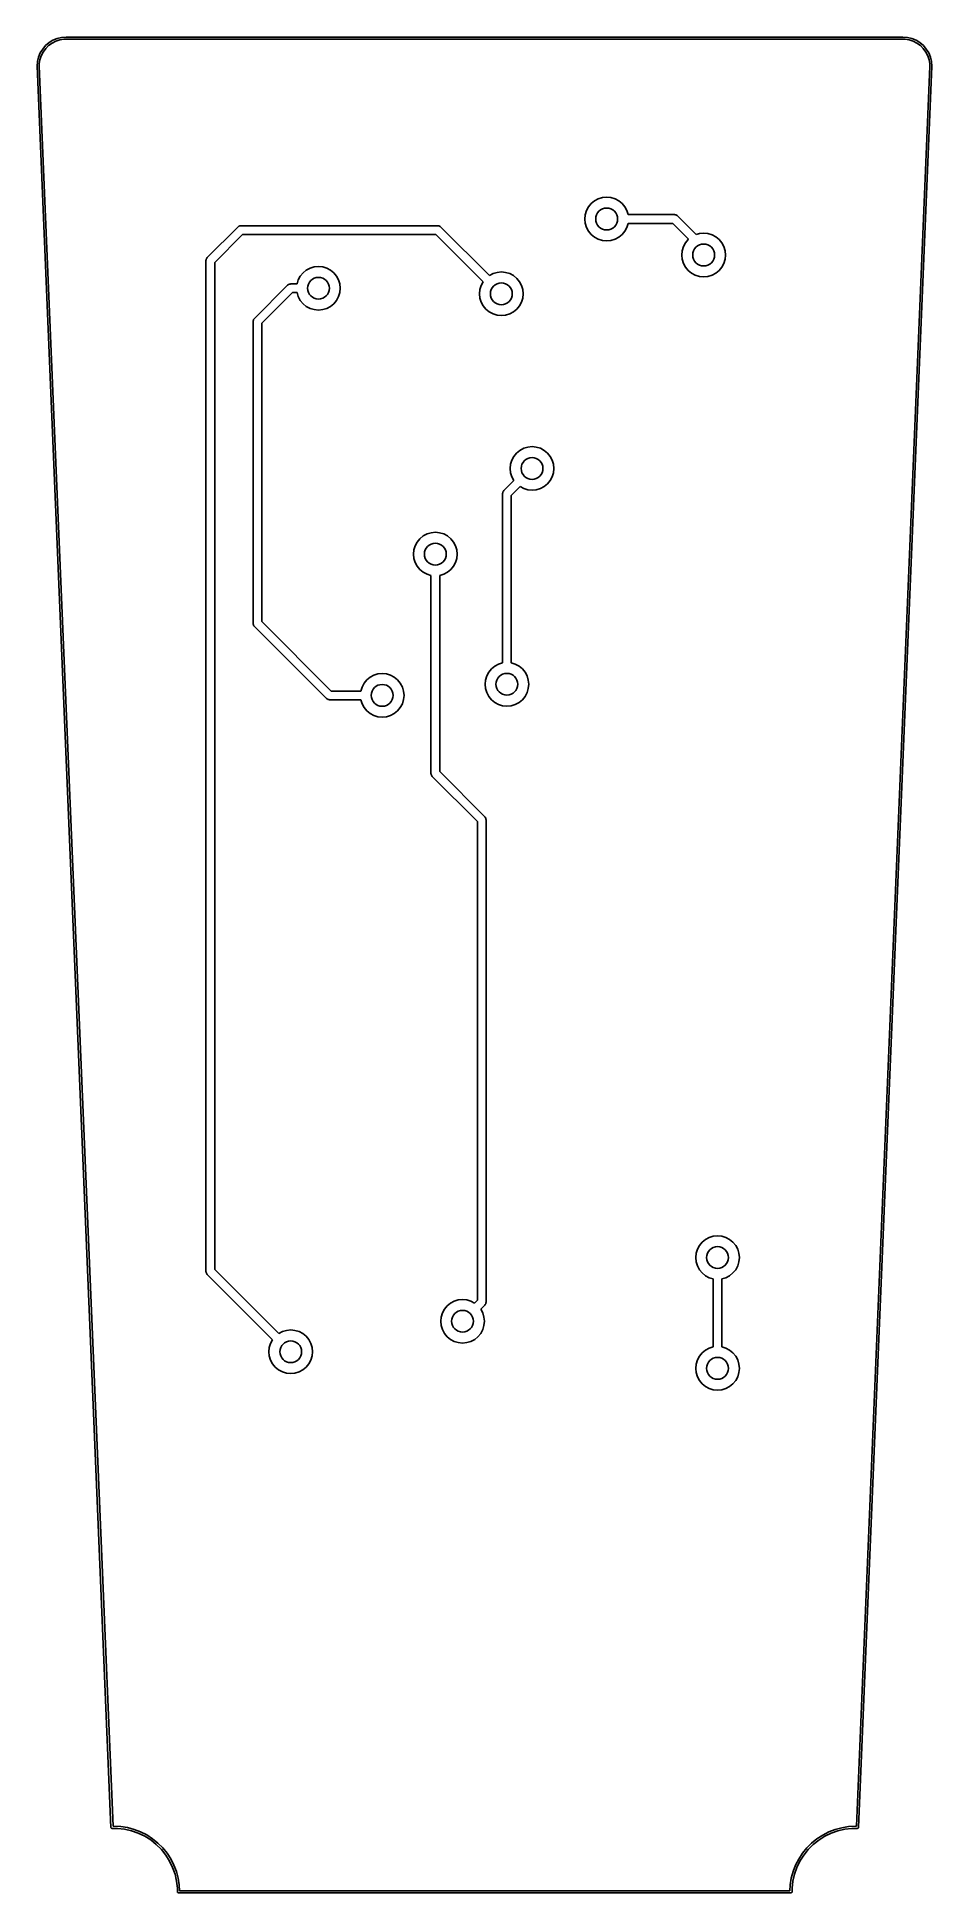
# Model space of a CAD drawing. Extents: x 5.2 to 6.82, y -5.24 to -1.89.
import ezdxf

# ---------------------------------------------------------------- set-up
doc = ezdxf.new("R2010")
doc.units = 0
doc.header["$MEASUREMENT"] = 0
doc.layers.add('BLACK', color=7, linetype='CONTINUOUS')

msp = doc.modelspace()

# ---------------------------------------------------------------- linework, layer by layer
at = {"layer": 'BLACK', "linetype": 'CONTINUOUS'}
for p, q in [((5.21249, -1.91313), (5.21781, -1.9069)), ((5.21781, -1.9069), (5.22404, -1.90158)), ((5.22328, -1.907), (5.21791, -1.91237)), ((5.22943, -1.90253), (5.22328, -1.907)), ((5.22404, -1.90158), (5.23103, -1.8973)), ((5.2362, -1.89908), (5.22943, -1.90253)), ((5.23103, -1.8973), (5.2386, -1.89417)), ((5.24343, -1.89674), (5.2362, -1.89908)), ((5.2386, -1.89417), (5.24656, -1.89225)), ((5.25093, -1.89555), (5.24343, -1.89674)), ((5.24656, -1.89225), (5.25473, -1.89161)), ((5.25473, -1.89555), (5.25093, -1.89555)), ((5.25473, -1.89161), (5.25473, -1.89161)), ((5.25473, -1.89161), (6.76443, -1.89161)), ((5.25473, -1.89555), (5.25473, -1.89555)), ((6.76443, -1.89555), (5.25473, -1.89555)), ((5.25473, -1.89555), (5.25473, -1.89555)), ((5.25473, -1.89555), (5.25473, -1.89555)), ((6.76443, -1.89161), (6.7726, -1.89225)), ((6.76823, -1.89555), (6.76443, -1.89555)), ((6.77573, -1.89674), (6.76823, -1.89555)), ((6.7726, -1.89225), (6.78057, -1.89417)), ((6.78296, -1.89908), (6.77573, -1.89674)), ((6.78057, -1.89417), (6.78814, -1.8973)), ((6.78973, -1.90253), (6.78296, -1.89908)), ((6.78814, -1.8973), (6.79512, -1.90158)), ((6.79588, -1.907), (6.78973, -1.90253)), ((6.79512, -1.90158), (6.80135, -1.9069)), ((6.80126, -1.91237), (6.79588, -1.907)), ((6.80135, -1.9069), (6.80667, -1.91313)), ((5.20252, -1.94383), (5.20316, -1.93566)), ((5.20316, -1.93566), (5.20507, -1.92769)), ((5.20507, -1.92769), (5.20821, -1.92012)), ((5.20764, -1.93252), (5.20645, -1.94003)), ((5.20645, -1.94003), (5.20645, -1.94379)), ((5.20999, -1.92529), (5.20764, -1.93252)), ((5.20821, -1.92012), (5.21249, -1.91313)), ((5.21344, -1.91852), (5.20999, -1.92529)), ((5.21791, -1.91237), (5.21344, -1.91852)), ((6.80572, -1.91852), (6.80126, -1.91237)), ((6.80917, -1.92529), (6.80572, -1.91852)), ((6.80667, -1.91313), (6.81096, -1.92012)), ((6.81152, -1.93252), (6.80917, -1.92529)), ((6.81096, -1.92012), (6.81409, -1.92769)), ((6.81271, -1.94003), (6.81152, -1.93252)), ((6.81271, -1.9438), (6.81271, -1.94003)), ((6.81409, -1.92769), (6.816, -1.93566)), ((6.816, -1.93566), (6.81665, -1.94383)), ((5.20253, -1.94387), (5.20252, -1.94383)), ((5.20252, -1.94391), (5.20253, -1.94387)), ((5.33553, -5.12366), (5.20252, -1.94391)), ((5.20645, -1.94379), (5.33938, -5.12161)), ((6.68062, -5.12168), (6.81271, -1.9438)), ((6.81665, -1.94391), (6.68447, -5.12373)), ((6.81665, -1.94383), (6.81663, -1.94387)), ((6.81663, -1.94387), (6.81665, -1.94391)), ((6.81665, -1.94383), (6.81665, -1.94383)), ((6.19139, -2.21232), (6.19363, -2.20493)), ((6.19363, -2.20493), (6.19726, -2.19813)), ((6.19726, -2.19813), (6.20216, -2.19216)), ((6.20216, -2.19216), (6.20813, -2.18726)), ((6.20813, -2.18726), (6.21493, -2.18363)), ((6.21493, -2.18363), (6.22232, -2.18139)), ((6.22232, -2.18139), (6.23, -2.18063)), ((6.23, -2.18063), (6.23768, -2.18139)), ((6.23768, -2.18139), (6.24507, -2.18363)), ((6.24507, -2.18363), (6.25187, -2.18726)), ((6.25187, -2.18726), (6.25784, -2.19216)), ((6.25784, -2.19216), (6.26274, -2.19813)), ((6.26274, -2.19813), (6.26637, -2.20493)), ((6.26637, -2.20493), (6.26855, -2.21213)), ((5.50943, -2.28943), (5.56443, -2.23443)), ((5.56443, -2.23443), (5.56555, -2.23373)), ((5.56555, -2.23373), (5.56658, -2.23291)), ((5.56658, -2.23291), (5.56702, -2.23281)), ((5.56702, -2.23281), (5.5674, -2.23257)), ((5.5674, -2.23257), (5.56871, -2.23242)), ((5.56871, -2.23242), (5.57, -2.23213)), ((5.57, -2.23213), (5.925, -2.23213)), ((5.925, -2.23213), (5.92629, -2.23242)), ((5.92629, -2.23242), (5.9276, -2.23257)), ((5.9276, -2.23257), (5.92798, -2.23281)), ((5.92798, -2.23281), (5.92842, -2.23291)), ((5.92842, -2.23291), (5.92945, -2.23373)), ((5.92945, -2.23373), (5.93057, -2.23443)), ((5.93057, -2.23443), (6.01831, -2.32217)), ((6.19063, -2.22), (6.19139, -2.21232)), ((6.19139, -2.22768), (6.19063, -2.22)), ((6.19363, -2.23507), (6.19139, -2.22768)), ((6.19726, -2.24187), (6.19363, -2.23507)), ((6.20216, -2.24784), (6.19726, -2.24187)), ((6.26274, -2.24187), (6.25784, -2.24784)), ((6.26637, -2.23507), (6.26274, -2.24187)), ((6.26855, -2.22787), (6.26637, -2.23507)), ((6.26855, -2.21213), (6.3525, -2.21213)), ((6.34924, -2.22787), (6.26855, -2.22787)), ((6.37791, -2.25655), (6.34924, -2.22787)), ((6.3525, -2.21213), (6.35379, -2.21242)), ((6.35379, -2.21242), (6.3551, -2.21257)), ((6.3551, -2.21257), (6.35548, -2.21281)), ((6.35548, -2.21281), (6.35592, -2.21291)), ((6.35592, -2.21291), (6.35695, -2.21373)), ((6.35695, -2.21373), (6.35807, -2.21443)), ((6.35807, -2.21443), (6.39172, -2.24808)), ((5.57326, -2.24787), (5.52287, -2.29826)), ((5.92174, -2.24787), (5.57326, -2.24787)), ((6.00717, -2.33331), (5.92174, -2.24787)), ((6.20813, -2.25274), (6.20216, -2.24784)), ((6.21493, -2.25637), (6.20813, -2.25274)), ((6.22232, -2.25861), (6.21493, -2.25637)), ((6.23, -2.25937), (6.22232, -2.25861)), ((6.23768, -2.25861), (6.23, -2.25937)), ((6.24507, -2.25637), (6.23768, -2.25861)), ((6.25187, -2.25274), (6.24507, -2.25637)), ((6.25784, -2.24784), (6.25187, -2.25274)), ((6.36563, -2.285), (6.36639, -2.27732)), ((6.36639, -2.27732), (6.36863, -2.26993)), ((6.36863, -2.26993), (6.37226, -2.26313)), ((6.37226, -2.26313), (6.37716, -2.25716)), ((6.37716, -2.25716), (6.37791, -2.25655)), ((6.39172, -2.24808), (6.39732, -2.24639)), ((6.39732, -2.24639), (6.405, -2.24563)), ((6.405, -2.24563), (6.41268, -2.24639)), ((6.41268, -2.24639), (6.42007, -2.24863)), ((6.42007, -2.24863), (6.42687, -2.25226)), ((6.42687, -2.25226), (6.43284, -2.25716)), ((6.43284, -2.25716), (6.43774, -2.26313)), ((6.43774, -2.26313), (6.44137, -2.26993)), ((6.44137, -2.26993), (6.44361, -2.27732)), ((6.44361, -2.27732), (6.44437, -2.285)), ((5.50713, -2.295), (5.50742, -2.29371)), ((5.50713, -4.12), (5.50713, -2.295)), ((5.50742, -2.29371), (5.50757, -2.2924)), ((5.50757, -2.2924), (5.50781, -2.29202)), ((5.50781, -2.29202), (5.50791, -2.29158)), ((5.50791, -2.29158), (5.50873, -2.29055)), ((5.50873, -2.29055), (5.50943, -2.28943)), ((5.52287, -2.29826), (5.52287, -4.11674)), ((5.68813, -2.31226), (5.69493, -2.30863)), ((5.69493, -2.30863), (5.70232, -2.30639)), ((5.70232, -2.30639), (5.71, -2.30563)), ((5.71, -2.30563), (5.71768, -2.30639)), ((5.71768, -2.30639), (5.72507, -2.30863)), ((5.72507, -2.30863), (5.73187, -2.31226)), ((6.36639, -2.29268), (6.36563, -2.285)), ((6.36863, -2.30007), (6.36639, -2.29268)), ((6.37226, -2.30687), (6.36863, -2.30007)), ((6.37716, -2.31284), (6.37226, -2.30687)), ((6.43774, -2.30687), (6.43284, -2.31284)), ((6.44137, -2.30007), (6.43774, -2.30687)), ((6.44361, -2.29268), (6.44137, -2.30007)), ((6.44437, -2.285), (6.44361, -2.29268)), ((5.59443, -2.39943), (5.65443, -2.33943)), ((5.65443, -2.33943), (5.65555, -2.33873)), ((5.65555, -2.33873), (5.65658, -2.33791)), ((5.65658, -2.33791), (5.65702, -2.33781)), ((5.65702, -2.33781), (5.6574, -2.33757)), ((5.6574, -2.33757), (5.65871, -2.33742)), ((5.65871, -2.33742), (5.66, -2.33713)), ((5.66, -2.33713), (5.67145, -2.33713)), ((5.67145, -2.33713), (5.67363, -2.32993)), ((5.67363, -2.32993), (5.67726, -2.32313)), ((5.67726, -2.32313), (5.68216, -2.31716)), ((5.68216, -2.31716), (5.68813, -2.31226)), ((5.73187, -2.31226), (5.73784, -2.31716)), ((5.73784, -2.31716), (5.74274, -2.32313)), ((5.74274, -2.32313), (5.74637, -2.32993)), ((5.74637, -2.32993), (5.74861, -2.33732)), ((5.74861, -2.33732), (5.74937, -2.345)), ((5.74937, -2.345), (5.74861, -2.35268)), ((6.00139, -2.34732), (6.00363, -2.33993)), ((6.00363, -2.33993), (6.00717, -2.33331)), ((6.01831, -2.32217), (6.02493, -2.31863)), ((6.02493, -2.31863), (6.03232, -2.31639)), ((6.03232, -2.31639), (6.04, -2.31563)), ((6.04, -2.31563), (6.04768, -2.31639)), ((6.04768, -2.31639), (6.05507, -2.31863)), ((6.05507, -2.31863), (6.06187, -2.32226)), ((6.06187, -2.32226), (6.06784, -2.32716)), ((6.06784, -2.32716), (6.07274, -2.33313)), ((6.07274, -2.33313), (6.07637, -2.33993)), ((6.07637, -2.33993), (6.07861, -2.34732)), ((6.38313, -2.31774), (6.37716, -2.31284)), ((6.38993, -2.32137), (6.38313, -2.31774)), ((6.39732, -2.32361), (6.38993, -2.32137)), ((6.405, -2.32437), (6.39732, -2.32361)), ((6.41268, -2.32361), (6.405, -2.32437)), ((6.42007, -2.32137), (6.41268, -2.32361)), ((6.42687, -2.31774), (6.42007, -2.32137)), ((6.43284, -2.31284), (6.42687, -2.31774)), ((5.66326, -2.35287), (5.60787, -2.40826)), ((5.67145, -2.35287), (5.66326, -2.35287)), ((5.67363, -2.36007), (5.67145, -2.35287)), ((5.67726, -2.36687), (5.67363, -2.36007)), ((5.68216, -2.37284), (5.67726, -2.36687)), ((5.68813, -2.37774), (5.68216, -2.37284)), ((5.69493, -2.38137), (5.68813, -2.37774)), ((5.73187, -2.37774), (5.72507, -2.38137)), ((5.73784, -2.37284), (5.73187, -2.37774)), ((5.74274, -2.36687), (5.73784, -2.37284)), ((5.74637, -2.36007), (5.74274, -2.36687)), ((5.74861, -2.35268), (5.74637, -2.36007)), ((6.00063, -2.355), (6.00139, -2.34732)), ((6.00139, -2.36268), (6.00063, -2.355)), ((6.00363, -2.37007), (6.00139, -2.36268)), ((6.00726, -2.37687), (6.00363, -2.37007)), ((6.01216, -2.38284), (6.00726, -2.37687)), ((6.07274, -2.37687), (6.06784, -2.38284)), ((6.07637, -2.37007), (6.07274, -2.37687)), ((6.07861, -2.36268), (6.07637, -2.37007)), ((6.07861, -2.34732), (6.07937, -2.355)), ((6.07937, -2.355), (6.07861, -2.36268)), ((5.59213, -2.405), (5.59242, -2.40371)), ((5.59213, -2.95), (5.59213, -2.405)), ((5.59242, -2.40371), (5.59257, -2.4024)), ((5.59257, -2.4024), (5.59281, -2.40202)), ((5.59281, -2.40202), (5.59291, -2.40158)), ((5.59291, -2.40158), (5.59373, -2.40055)), ((5.59373, -2.40055), (5.59443, -2.39943)), ((5.60787, -2.40826), (5.60787, -2.94674)), ((5.70232, -2.38361), (5.69493, -2.38137)), ((5.71, -2.38437), (5.70232, -2.38361)), ((5.71768, -2.38361), (5.71, -2.38437)), ((5.72507, -2.38137), (5.71768, -2.38361)), ((6.01813, -2.38774), (6.01216, -2.38284)), ((6.02493, -2.39137), (6.01813, -2.38774)), ((6.03232, -2.39361), (6.02493, -2.39137)), ((6.04, -2.39437), (6.03232, -2.39361)), ((6.04768, -2.39361), (6.04, -2.39437)), ((6.05507, -2.39137), (6.04768, -2.39361)), ((6.06187, -2.38774), (6.05507, -2.39137)), ((6.06784, -2.38284), (6.06187, -2.38774)), ((6.06264, -2.6485), (6.06754, -2.64254)), ((6.06754, -2.64254), (6.0735, -2.63764)), ((6.0735, -2.63764), (6.08031, -2.634)), ((6.08031, -2.634), (6.08769, -2.63176)), ((6.08769, -2.63176), (6.09537, -2.631)), ((6.09537, -2.631), (6.10305, -2.63176)), ((6.10305, -2.63176), (6.11044, -2.634)), ((6.11044, -2.634), (6.11725, -2.63764)), ((6.11725, -2.63764), (6.12321, -2.64254)), ((6.12321, -2.64254), (6.12811, -2.6485)), ((6.056, -2.67037), (6.05676, -2.66269)), ((6.05676, -2.67805), (6.056, -2.67037)), ((6.05676, -2.66269), (6.059, -2.65531)), ((6.059, -2.68544), (6.05676, -2.67805)), ((6.059, -2.65531), (6.06264, -2.6485)), ((6.12811, -2.6485), (6.13175, -2.65531)), ((6.13175, -2.65531), (6.13399, -2.66269)), ((6.13399, -2.67805), (6.13175, -2.68544)), ((6.13399, -2.66269), (6.13474, -2.67037)), ((6.13474, -2.67037), (6.13399, -2.67805)), ((6.04242, -2.71446), (6.04257, -2.71315)), ((6.04257, -2.71315), (6.04281, -2.71277)), ((6.04281, -2.71277), (6.04291, -2.71233)), ((6.04291, -2.71233), (6.04373, -2.7113)), ((6.04373, -2.7113), (6.04443, -2.71018)), ((6.04443, -2.71018), (6.06254, -2.69207)), ((6.07368, -2.7032), (6.05787, -2.71901)), ((6.06254, -2.69207), (6.059, -2.68544)), ((6.08031, -2.70675), (6.07368, -2.7032)), ((6.08769, -2.70899), (6.08031, -2.70675)), ((6.09537, -2.70974), (6.08769, -2.70899)), ((6.10305, -2.70899), (6.09537, -2.70974)), ((6.11044, -2.70675), (6.10305, -2.70899)), ((6.11725, -2.70311), (6.11044, -2.70675)), ((6.12321, -2.69821), (6.11725, -2.70311)), ((6.12811, -2.69225), (6.12321, -2.69821)), ((6.13175, -2.68544), (6.12811, -2.69225)), ((6.04213, -2.71575), (6.04242, -2.71446)), ((6.04213, -3.02145), (6.04213, -2.71575)), ((6.05787, -2.71901), (6.05787, -3.02145)), ((5.88231, -2.81732), (5.88455, -2.80993)), ((5.88455, -2.80993), (5.88819, -2.80313)), ((5.88819, -2.80313), (5.89309, -2.79716)), ((5.89309, -2.79716), (5.89905, -2.79226)), ((5.89905, -2.79226), (5.90586, -2.78863)), ((5.90586, -2.78863), (5.91324, -2.78639)), ((5.91324, -2.78639), (5.92093, -2.78563)), ((5.92093, -2.78563), (5.92861, -2.78639)), ((5.92861, -2.78639), (5.93599, -2.78863)), ((5.93599, -2.78863), (5.9428, -2.79226)), ((5.9428, -2.79226), (5.94876, -2.79716)), ((5.94876, -2.79716), (5.95366, -2.80313)), ((5.95366, -2.80313), (5.9573, -2.80993)), ((5.9573, -2.80993), (5.95954, -2.81732)), ((5.88156, -2.825), (5.88231, -2.81732)), ((5.88231, -2.83268), (5.88156, -2.825)), ((5.88455, -2.84007), (5.88231, -2.83268)), ((5.88819, -2.84687), (5.88455, -2.84007)), ((5.89309, -2.85284), (5.88819, -2.84687)), ((5.95366, -2.84687), (5.94876, -2.85284)), ((5.9573, -2.84007), (5.95366, -2.84687)), ((5.95954, -2.83268), (5.9573, -2.84007)), ((5.95954, -2.81732), (5.9603, -2.825)), ((5.9603, -2.825), (5.95954, -2.83268)), ((5.89905, -2.85774), (5.89309, -2.85284)), ((5.90586, -2.86137), (5.89905, -2.85774)), ((5.91305, -2.86355), (5.90586, -2.86137)), ((5.91305, -3.22093), (5.91305, -2.86355)), ((5.93599, -2.86137), (5.9288, -2.86355)), ((5.9288, -2.86355), (5.9288, -3.21766)), ((5.9428, -2.85774), (5.93599, -2.86137)), ((5.94876, -2.85284), (5.9428, -2.85774)), ((5.60787, -2.94674), (5.73326, -3.07213)), ((5.59242, -2.95129), (5.59213, -2.95)), ((5.59257, -2.9526), (5.59242, -2.95129)), ((5.59281, -2.95298), (5.59257, -2.9526)), ((5.59291, -2.95342), (5.59281, -2.95298)), ((5.59373, -2.95445), (5.59291, -2.95342)), ((5.59443, -2.95557), (5.59373, -2.95445)), ((5.72443, -3.08557), (5.59443, -2.95557)), ((5.79716, -3.05216), (5.80313, -3.04726)), ((5.80313, -3.04726), (5.80993, -3.04363)), ((5.80993, -3.04363), (5.81732, -3.04139)), ((5.81732, -3.04139), (5.825, -3.04063)), ((5.825, -3.04063), (5.83268, -3.04139)), ((5.83268, -3.04139), (5.84007, -3.04363)), ((5.84007, -3.04363), (5.84687, -3.04726)), ((5.84687, -3.04726), (5.85284, -3.05216)), ((6.01139, -3.05232), (6.01363, -3.04493)), ((6.01363, -3.04493), (6.01726, -3.03813)), ((6.01726, -3.03813), (6.02216, -3.03216)), ((6.02216, -3.03216), (6.02813, -3.02726)), ((6.02813, -3.02726), (6.03493, -3.02363)), ((6.03493, -3.02363), (6.04213, -3.02145)), ((6.05787, -3.02145), (6.06507, -3.02363)), ((6.06507, -3.02363), (6.07187, -3.02726)), ((6.07187, -3.02726), (6.07784, -3.03216)), ((6.07784, -3.03216), (6.08274, -3.03813)), ((6.08274, -3.03813), (6.08637, -3.04493)), ((6.08637, -3.04493), (6.08861, -3.05232)), ((5.73326, -3.07213), (5.78645, -3.07213)), ((5.78645, -3.07213), (5.78863, -3.06493)), ((5.78863, -3.06493), (5.79226, -3.05813)), ((5.79226, -3.05813), (5.79716, -3.05216)), ((5.85284, -3.05216), (5.85774, -3.05813)), ((5.85774, -3.05813), (5.86137, -3.06493)), ((5.86137, -3.06493), (5.86361, -3.07232)), ((5.86361, -3.07232), (5.86437, -3.08)), ((5.86437, -3.08), (5.86361, -3.08768)), ((6.01063, -3.06), (6.01139, -3.05232)), ((6.01139, -3.06768), (6.01063, -3.06)), ((6.01363, -3.07507), (6.01139, -3.06768)), ((6.01726, -3.08187), (6.01363, -3.07507)), ((6.02216, -3.08784), (6.01726, -3.08187)), ((6.08274, -3.08187), (6.07784, -3.08784)), ((6.08637, -3.07507), (6.08274, -3.08187)), ((6.08861, -3.06768), (6.08637, -3.07507)), ((6.08861, -3.05232), (6.08937, -3.06)), ((6.08937, -3.06), (6.08861, -3.06768)), ((5.72555, -3.08627), (5.72443, -3.08557)), ((5.72658, -3.08709), (5.72555, -3.08627)), ((5.72702, -3.08719), (5.72658, -3.08709)), ((5.7274, -3.08743), (5.72702, -3.08719)), ((5.72871, -3.08758), (5.7274, -3.08743)), ((5.73, -3.08787), (5.72871, -3.08758)), ((5.78645, -3.08787), (5.73, -3.08787)), ((5.78863, -3.09507), (5.78645, -3.08787)), ((5.79226, -3.10187), (5.78863, -3.09507)), ((5.79716, -3.10784), (5.79226, -3.10187)), ((5.80313, -3.11274), (5.79716, -3.10784)), ((5.80993, -3.11637), (5.80313, -3.11274)), ((5.84687, -3.11274), (5.84007, -3.11637)), ((5.85284, -3.10784), (5.84687, -3.11274)), ((5.85774, -3.10187), (5.85284, -3.10784)), ((5.86137, -3.09507), (5.85774, -3.10187)), ((5.86361, -3.08768), (5.86137, -3.09507)), ((6.02813, -3.09274), (6.02216, -3.08784)), ((6.03493, -3.09637), (6.02813, -3.09274)), ((6.04232, -3.09861), (6.03493, -3.09637)), ((6.05, -3.09937), (6.04232, -3.09861)), ((6.05768, -3.09861), (6.05, -3.09937)), ((6.06507, -3.09637), (6.05768, -3.09861)), ((6.07187, -3.09274), (6.06507, -3.09637)), ((6.07784, -3.08784), (6.07187, -3.09274)), ((5.81732, -3.11861), (5.80993, -3.11637)), ((5.825, -3.11937), (5.81732, -3.11861)), ((5.83268, -3.11861), (5.825, -3.11937)), ((5.84007, -3.11637), (5.83268, -3.11861)), ((5.91335, -3.22221), (5.91305, -3.22093)), ((5.91349, -3.22353), (5.91335, -3.22221)), ((5.91373, -3.2239), (5.91349, -3.22353)), ((5.91383, -3.22434), (5.91373, -3.2239)), ((5.91465, -3.22537), (5.91383, -3.22434)), ((5.91536, -3.22649), (5.91465, -3.22537)), ((5.99681, -3.30795), (5.91536, -3.22649)), ((5.9288, -3.21766), (6.01025, -3.29912)), ((5.99681, -4.17205), (5.99681, -3.30795)), ((6.01025, -3.29912), (6.01096, -3.30024)), ((6.01096, -3.30024), (6.01178, -3.30127)), ((6.01178, -3.30127), (6.01188, -3.3017)), ((6.01188, -3.3017), (6.01212, -3.30208)), ((6.01212, -3.30208), (6.01226, -3.3034)), ((6.01226, -3.3034), (6.01256, -3.30468)), ((6.01256, -3.30468), (6.01256, -4.17532)), ((6.39063, -4.095), (6.39139, -4.08732)), ((6.39139, -4.08732), (6.39363, -4.07993)), ((6.39363, -4.07993), (6.39726, -4.07313)), ((6.39726, -4.07313), (6.40216, -4.06716)), ((6.40216, -4.06716), (6.40813, -4.06226)), ((6.40813, -4.06226), (6.41493, -4.05863)), ((6.41493, -4.05863), (6.42232, -4.05639)), ((6.42232, -4.05639), (6.43, -4.05563)), ((6.43, -4.05563), (6.43768, -4.05639)), ((6.43768, -4.05639), (6.44507, -4.05863)), ((6.44507, -4.05863), (6.45187, -4.06226)), ((6.45187, -4.06226), (6.45784, -4.06716)), ((6.45784, -4.06716), (6.46274, -4.07313)), ((6.46274, -4.07313), (6.46637, -4.07993)), ((6.46637, -4.07993), (6.46861, -4.08732)), ((6.46861, -4.08732), (6.46937, -4.095)), ((5.50742, -4.12129), (5.50713, -4.12)), ((5.52287, -4.11674), (5.63831, -4.23217)), ((6.39139, -4.10268), (6.39063, -4.095)), ((6.39363, -4.11007), (6.39139, -4.10268)), ((6.39726, -4.11687), (6.39363, -4.11007)), ((6.40216, -4.12284), (6.39726, -4.11687)), ((6.46274, -4.11687), (6.45784, -4.12284)), ((6.46637, -4.11007), (6.46274, -4.11687)), ((6.46861, -4.10268), (6.46637, -4.11007)), ((6.46937, -4.095), (6.46861, -4.10268)), ((5.50757, -4.1226), (5.50742, -4.12129)), ((5.50781, -4.12298), (5.50757, -4.1226)), ((5.50791, -4.12342), (5.50781, -4.12298)), ((5.50873, -4.12445), (5.50791, -4.12342)), ((5.50943, -4.12557), (5.50873, -4.12445)), ((5.62717, -4.24331), (5.50943, -4.12557)), ((6.40813, -4.12774), (6.40216, -4.12284)), ((6.41493, -4.13137), (6.40813, -4.12774)), ((6.42213, -4.13355), (6.41493, -4.13137)), ((6.42213, -4.25645), (6.42213, -4.13355)), ((6.44507, -4.13137), (6.43787, -4.13355)), ((6.43787, -4.13355), (6.43787, -4.25645)), ((6.45187, -4.12774), (6.44507, -4.13137)), ((6.45784, -4.12284), (6.45187, -4.12774)), ((5.93726, -4.18813), (5.94216, -4.18216)), ((5.94216, -4.18216), (5.94813, -4.17726)), ((5.94813, -4.17726), (5.95493, -4.17363)), ((5.95493, -4.17363), (5.96232, -4.17139)), ((5.96232, -4.17139), (5.97, -4.17063)), ((5.97, -4.17063), (5.97768, -4.17139)), ((5.97768, -4.17139), (5.98507, -4.17363)), ((5.98507, -4.17363), (5.99169, -4.17717)), ((5.99169, -4.17717), (5.99681, -4.17205)), ((6.01025, -4.18088), (6.00283, -4.18831)), ((6.01096, -4.17976), (6.01025, -4.18088)), ((6.01178, -4.17873), (6.01096, -4.17976)), ((6.01188, -4.1783), (6.01178, -4.17873)), ((6.01212, -4.17792), (6.01188, -4.1783)), ((6.01226, -4.1766), (6.01212, -4.17792)), ((6.01256, -4.17532), (6.01226, -4.1766)), ((5.93063, -4.21), (5.93139, -4.20232)), ((5.93139, -4.21768), (5.93063, -4.21)), ((5.93139, -4.20232), (5.93363, -4.19493)), ((5.93363, -4.22507), (5.93139, -4.21768)), ((5.93363, -4.19493), (5.93726, -4.18813)), ((6.00283, -4.18831), (6.00637, -4.19493)), ((6.00637, -4.19493), (6.00861, -4.20232)), ((6.00861, -4.21768), (6.00637, -4.22507)), ((6.00861, -4.20232), (6.00937, -4.21)), ((6.00937, -4.21), (6.00861, -4.21768)), ((5.62139, -4.25732), (5.62363, -4.24993)), ((5.62363, -4.24993), (5.62717, -4.24331)), ((5.63831, -4.23217), (5.64493, -4.22863)), ((5.64493, -4.22863), (5.65232, -4.22639)), ((5.65232, -4.22639), (5.66, -4.22563)), ((5.66, -4.22563), (5.66768, -4.22639)), ((5.66768, -4.22639), (5.67507, -4.22863)), ((5.67507, -4.22863), (5.68187, -4.23226)), ((5.68187, -4.23226), (5.68784, -4.23716)), ((5.68784, -4.23716), (5.69274, -4.24313)), ((5.69274, -4.24313), (5.69637, -4.24993)), ((5.69637, -4.24993), (5.69861, -4.25732)), ((5.93726, -4.23187), (5.93363, -4.22507)), ((5.94216, -4.23784), (5.93726, -4.23187)), ((5.94813, -4.24274), (5.94216, -4.23784)), ((5.95493, -4.24637), (5.94813, -4.24274)), ((5.96232, -4.24861), (5.95493, -4.24637)), ((5.97, -4.24937), (5.96232, -4.24861)), ((5.97768, -4.24861), (5.97, -4.24937)), ((5.98507, -4.24637), (5.97768, -4.24861)), ((5.99187, -4.24274), (5.98507, -4.24637)), ((5.99784, -4.23784), (5.99187, -4.24274)), ((6.00274, -4.23187), (5.99784, -4.23784)), ((6.00637, -4.22507), (6.00274, -4.23187)), ((5.62063, -4.265), (5.62139, -4.25732)), ((5.62139, -4.27268), (5.62063, -4.265)), ((5.62363, -4.28007), (5.62139, -4.27268)), ((5.62726, -4.28687), (5.62363, -4.28007)), ((5.63216, -4.29284), (5.62726, -4.28687)), ((5.69274, -4.28687), (5.68784, -4.29284)), ((5.69637, -4.28007), (5.69274, -4.28687)), ((5.69861, -4.27268), (5.69637, -4.28007)), ((5.69861, -4.25732), (5.69937, -4.265)), ((5.69937, -4.265), (5.69861, -4.27268)), ((6.39063, -4.295), (6.39139, -4.28732)), ((6.39139, -4.28732), (6.39363, -4.27993)), ((6.39363, -4.27993), (6.39726, -4.27313)), ((6.39726, -4.27313), (6.40216, -4.26716)), ((6.40216, -4.26716), (6.40813, -4.26226)), ((6.40813, -4.26226), (6.41493, -4.25863)), ((6.41493, -4.25863), (6.42213, -4.25645)), ((6.43787, -4.25645), (6.44507, -4.25863)), ((6.44507, -4.25863), (6.45187, -4.26226)), ((6.45187, -4.26226), (6.45784, -4.26716)), ((6.45784, -4.26716), (6.46274, -4.27313)), ((6.46274, -4.27313), (6.46637, -4.27993)), ((6.46637, -4.27993), (6.46861, -4.28732)), ((6.46861, -4.28732), (6.46937, -4.295)), ((5.63813, -4.29774), (5.63216, -4.29284)), ((5.64493, -4.30137), (5.63813, -4.29774)), ((5.65232, -4.30361), (5.64493, -4.30137)), ((5.66, -4.30437), (5.65232, -4.30361)), ((5.66768, -4.30361), (5.66, -4.30437)), ((5.67507, -4.30137), (5.66768, -4.30361)), ((5.68187, -4.29774), (5.67507, -4.30137)), ((5.68784, -4.29284), (5.68187, -4.29774)), ((6.39139, -4.30268), (6.39063, -4.295)), ((6.39363, -4.31007), (6.39139, -4.30268)), ((6.39726, -4.31687), (6.39363, -4.31007)), ((6.40216, -4.32284), (6.39726, -4.31687)), ((6.46274, -4.31687), (6.45784, -4.32284)), ((6.46637, -4.31007), (6.46274, -4.31687)), ((6.46861, -4.30268), (6.46637, -4.31007)), ((6.46937, -4.295), (6.46861, -4.30268)), ((6.40813, -4.32774), (6.40216, -4.32284)), ((6.41493, -4.33137), (6.40813, -4.32774)), ((6.42232, -4.33361), (6.41493, -4.33137)), ((6.43, -4.33437), (6.42232, -4.33361)), ((6.43768, -4.33361), (6.43, -4.33437)), ((6.44507, -4.33137), (6.43768, -4.33361)), ((6.45187, -4.32774), (6.44507, -4.33137)), ((6.45784, -4.32284), (6.45187, -4.32774)), ((5.33583, -5.12431), (5.33553, -5.12366)), ((5.3361, -5.12497), (5.33583, -5.12431)), ((5.33614, -5.12499), (5.3361, -5.12497)), ((5.33616, -5.12503), (5.33614, -5.12499)), ((5.33683, -5.12527), (5.33616, -5.12503)), ((5.3375, -5.12555), (5.33683, -5.12527)), ((5.34112, -5.12555), (5.3375, -5.12555)), ((5.33938, -5.12161), (5.34112, -5.12161)), ((5.34112, -5.12161), (5.35349, -5.12226)), ((5.34754, -5.12555), (5.34112, -5.12555)), ((5.36031, -5.12699), (5.34754, -5.12555)), ((5.35349, -5.12226), (5.36573, -5.1242)), ((5.36573, -5.1242), (5.37769, -5.1274)), ((6.64231, -5.12747), (6.65428, -5.12427)), ((6.65428, -5.12427), (6.66651, -5.12233)), ((6.67246, -5.12562), (6.65969, -5.12706)), ((6.66651, -5.12233), (6.67888, -5.12168)), ((6.67888, -5.12562), (6.67246, -5.12562)), ((6.67888, -5.12168), (6.67888, -5.12168)), ((6.67888, -5.12168), (6.68062, -5.12168)), ((6.6825, -5.12562), (6.67888, -5.12562)), ((6.67888, -5.12562), (6.67888, -5.12562)), ((6.68317, -5.12534), (6.6825, -5.12562)), ((6.68384, -5.1251), (6.68317, -5.12534)), ((6.68386, -5.12506), (6.68384, -5.1251)), ((6.6839, -5.12504), (6.68386, -5.12506)), ((6.68417, -5.12438), (6.6839, -5.12504)), ((6.68447, -5.12373), (6.68417, -5.12438)), ((5.37284, -5.12985), (5.36031, -5.12699)), ((5.38497, -5.13409), (5.37284, -5.12985)), ((5.37769, -5.1274), (5.38926, -5.13184)), ((5.39655, -5.13967), (5.38497, -5.13409)), ((5.38926, -5.13184), (5.4003, -5.13747)), ((5.40743, -5.1465), (5.39655, -5.13967)), ((5.4003, -5.13747), (5.41069, -5.14421)), ((5.41748, -5.15452), (5.40743, -5.1465)), ((5.41069, -5.14421), (5.42031, -5.15201)), ((5.42657, -5.1636), (5.41748, -5.15452)), ((5.42031, -5.15201), (5.42907, -5.16077)), ((6.59093, -5.16084), (6.59969, -5.15208)), ((6.60252, -5.15459), (6.59343, -5.16367)), ((6.59969, -5.15208), (6.60932, -5.14428)), ((6.61257, -5.14657), (6.60252, -5.15459)), ((6.60932, -5.14428), (6.6197, -5.13754)), ((6.62345, -5.13974), (6.61257, -5.14657)), ((6.6197, -5.13754), (6.63074, -5.13191)), ((6.63503, -5.13416), (6.62345, -5.13974)), ((6.63074, -5.13191), (6.64231, -5.12747)), ((6.64716, -5.12992), (6.63503, -5.13416)), ((6.65969, -5.12706), (6.64716, -5.12992)), ((5.43458, -5.17365), (5.42657, -5.1636)), ((5.42907, -5.16077), (5.43687, -5.1704)), ((5.44142, -5.18453), (5.43458, -5.17365)), ((5.43687, -5.1704), (5.44362, -5.18079)), ((5.44699, -5.19611), (5.44142, -5.18453)), ((5.44362, -5.18079), (5.44924, -5.19183)), ((5.44924, -5.19183), (5.45368, -5.20339)), ((6.56632, -5.20346), (6.57076, -5.1919)), ((6.57076, -5.1919), (6.57638, -5.18086)), ((6.57858, -5.1846), (6.57301, -5.19618)), ((6.57638, -5.18086), (6.58313, -5.17047)), ((6.58542, -5.17372), (6.57858, -5.1846)), ((6.58313, -5.17047), (6.59093, -5.16084)), ((6.59343, -5.16367), (6.58542, -5.17372)), ((5.45124, -5.20824), (5.44699, -5.19611)), ((5.4541, -5.22077), (5.45124, -5.20824)), ((5.45368, -5.20339), (5.45689, -5.21536)), ((5.45554, -5.23354), (5.4541, -5.22077)), ((5.45689, -5.21536), (5.45882, -5.22759)), ((6.56118, -5.22766), (6.56311, -5.21543)), ((6.56311, -5.21543), (6.56632, -5.20346)), ((6.5659, -5.22084), (6.56446, -5.23361)), ((6.56876, -5.20831), (6.5659, -5.22084)), ((6.57301, -5.19618), (6.56876, -5.20831)), ((5.45554, -5.23996), (5.45554, -5.23354)), ((5.45554, -5.23997), (5.45554, -5.23996)), ((5.45591, -5.24112), (5.45554, -5.23997)), ((5.45554, -5.23997), (5.45554, -5.23997)), ((5.45554, -5.23997), (5.45554, -5.23997)), ((5.45606, -5.24123), (5.45591, -5.24112)), ((5.45611, -5.24136), (5.45606, -5.24123)), ((5.4564, -5.24148), (5.45611, -5.24136)), ((5.4569, -5.24184), (5.4564, -5.24148)), ((5.45727, -5.24184), (5.4569, -5.24184)), ((5.4575, -5.24193), (5.45727, -5.24184)), ((6.5625, -5.242), (5.4575, -5.24193)), ((5.45882, -5.22759), (5.45937, -5.238)), ((5.45937, -5.238), (6.56063, -5.23807)), ((6.56063, -5.23807), (6.56118, -5.22766)), ((6.56273, -5.24191), (6.5625, -5.242)), ((6.5631, -5.24191), (6.56273, -5.24191)), ((6.5636, -5.24154), (6.5631, -5.24191)), ((6.56389, -5.24143), (6.5636, -5.24154)), ((6.56394, -5.2413), (6.56389, -5.24143)), ((6.56409, -5.24119), (6.56394, -5.2413)), ((6.56446, -5.24004), (6.56409, -5.24119)), ((6.56446, -5.23361), (6.56446, -5.24003)), ((6.56446, -5.24003), (6.56446, -5.24003)), ((6.56446, -5.24003), (6.56446, -5.24003)), ((6.56446, -5.24003), (6.56446, -5.24004))]:
    msp.add_line(p, q, dxfattribs=at)
at = {"layer": 'BLACK'}
for centre in [(6.23, -2.22), (6.405, -2.285), (5.71, -2.345), (6.04, -2.355), (6.09537, -2.67037), (5.92093, -2.825), (6.05, -3.06), (5.825, -3.08), (6.43, -4.095), (5.97, -4.21), (5.66, -4.265), (6.43, -4.295)]:
    msp.add_circle(centre, 0.01969, dxfattribs=at)

doc.saveas('drawing.dxf')
